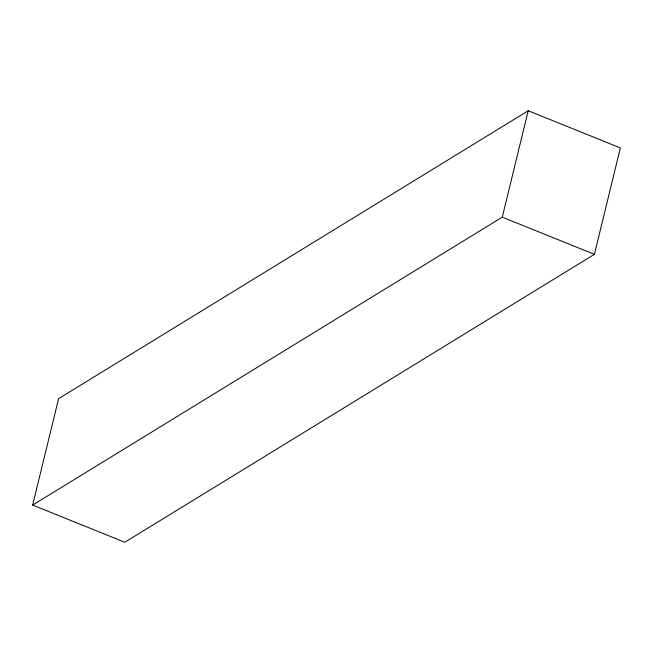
<?xml version="1.0" encoding="UTF-8"?>
<svg xmlns="http://www.w3.org/2000/svg" width="653" height="653" viewBox="0 0 653 653"><rect width="100%" height="100%" fill="white"/><g stroke="black" fill="none" stroke-linecap="round" stroke-linejoin="round"><path stroke-width="0.98" d="M32.65 505.079L58.59 398.665L528.212 110.749L620.35 147.921L594.41 254.335L124.788 542.251L32.65 505.079L502.271 217.163L528.212 110.749M502.271 217.163L594.41 254.335"/></g></svg>
